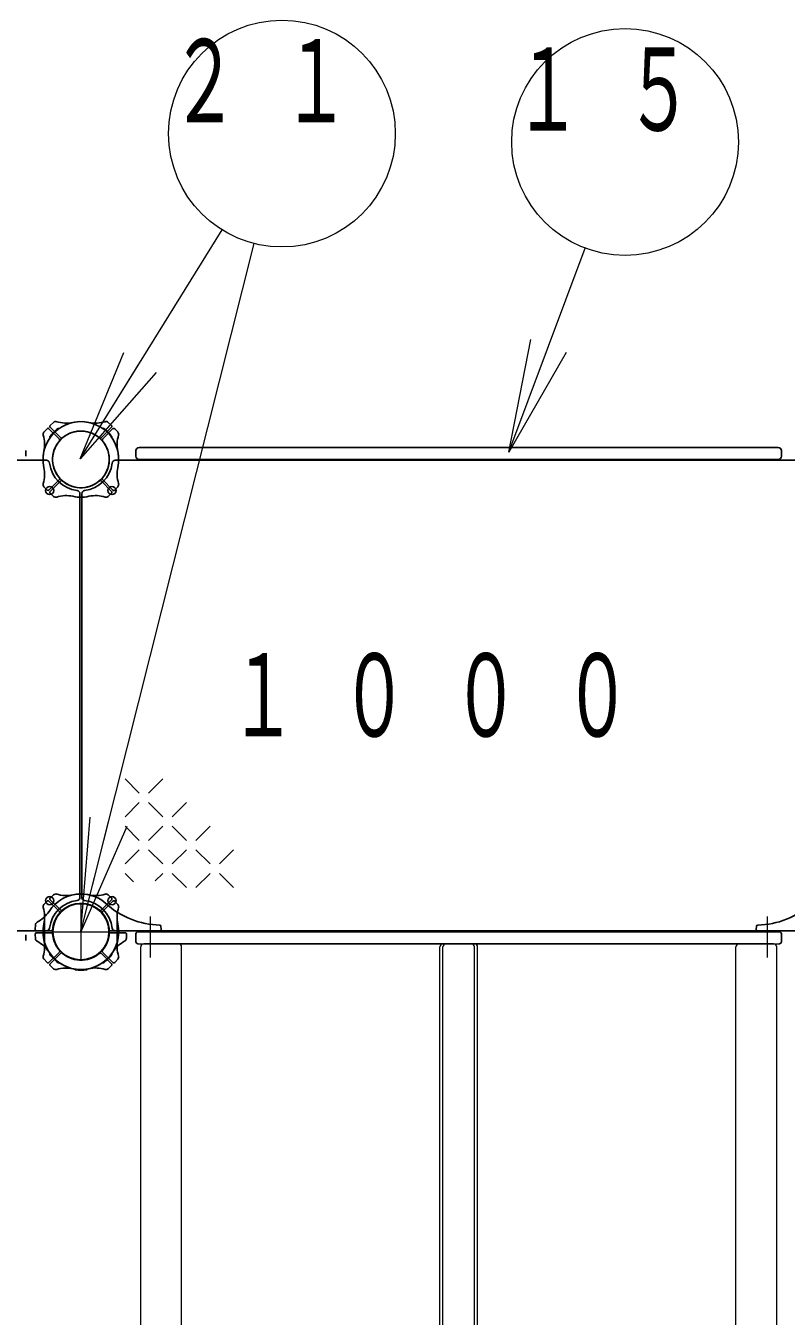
# Model space of a CAD drawing. Units: millimetres on the paper, scale 1:60. Extents: x -385 to 0, y -594 to 267.
# Drawn here: x -219.31 to -199.19, y 104.55 to 138.69 of the extents above; entities that cross this region are included whole.
import ezdxf

# ---------------------------------------------------------------- set-up
doc = ezdxf.new("R2010")
doc.units = ezdxf.units.MM
doc.linetypes.add('USER2', pattern=[6, 3, -1, 1, -1])
doc.layers.add('1_60', color=7, linetype='Continuous', lineweight=25)
doc.styles.add('ＭＳ ゴシック', font='')
doc.styles.get('ＭＳ ゴシック').set_extended_font_data('MS Gothic')

msp = doc.modelspace()

# ---------------------------------------------------------------- linework, layer by layer
at = {"layer": '1_60', "lineweight": 13}
for p, q in [((-217.874, 127.235), (-214.116, 133.288)), ((-217.856, 114.717), (-213.267, 132.928)), ((-206.532, 127.407), (-204.507, 132.806)), ((-206.532, 127.407), (-205.946, 130.392)), ((-206.532, 127.407), (-205.478, 130.216)), ((-217.874, 127.235), (-216.717, 130.047)), ((-217.874, 127.235), (-216.292, 129.784)), ((-205.01, 130.041), (-206.532, 127.407)), ((-215.867, 129.52), (-217.874, 127.235)), ((-217.856, 114.717), (-217.608, 117.748)), ((-217.856, 114.717), (-217.123, 117.626)), ((-216.638, 117.504), (-217.856, 114.717)), ((-216.348, 114.4), (-199.364, 114.4)), ((-216.273, 83.066), (-216.273, 114.317)), ((-215.19, 83.066), (-215.19, 114.317)), ((-208.356, 83.066), (-208.356, 114.317)), ((-208.273, 83.066), (-208.273, 114.317)), ((-207.439, 83.066), (-207.439, 114.317)), ((-207.356, 83.066), (-207.356, 114.317)), ((-200.523, 83.066), (-200.523, 114.317)), ((-199.439, 83.066), (-199.439, 114.317))]:
    msp.add_line(p, q, dxfattribs=at)
at = {"layer": '1_60', "color": 2}
for p, q in [((-218.668, 128.113), (-218.572, 128.202)), ((-218.391, 127.787), (-218.668, 128.065)), ((-218.752, 128.029), (-218.841, 127.933)), ((-218.426, 127.752), (-218.704, 128.029)), ((-217.286, 126.682), (-217.008, 126.405)), ((-217.321, 126.647), (-217.044, 126.369)), ((-216.96, 126.406), (-216.878, 126.494)), ((-217.045, 126.321), (-217.133, 126.239)), ((-217.321, 115.287), (-217.044, 115.565)), ((-217.286, 115.252), (-217.008, 115.529)), ((-217.045, 115.612), (-217.133, 115.695)), ((-216.96, 115.528), (-216.878, 115.44)), ((-219.064, 114.777), (-219.059, 114.898)), ((-219.064, 114.777), (-219.059, 114.898)), ((-218.638, 114.742), (-219.03, 114.742)), ((-218.638, 114.742), (-219.03, 114.742)), ((-217.075, 114.742), (-215.766, 114.742)), ((-217.075, 114.742), (-215.766, 114.742)), ((-215.732, 114.777), (-215.737, 114.864)), ((-215.732, 114.777), (-215.737, 114.864)), ((-199.98, 114.777), (-199.975, 114.864)), ((-199.98, 114.777), (-199.975, 114.864)), ((-198.637, 114.742), (-199.947, 114.742)), ((-198.637, 114.742), (-199.947, 114.742)), ((-219.064, 114.658), (-219.059, 114.527)), ((-219.064, 114.658), (-219.059, 114.527)), ((-218.638, 114.692), (-219.03, 114.692)), ((-218.638, 114.692), (-219.03, 114.692)), ((-217.075, 114.692), (-216.683, 114.692)), ((-217.075, 114.692), (-216.683, 114.692)), ((-216.649, 114.658), (-216.653, 114.536)), ((-216.649, 114.658), (-216.653, 114.536)), ((-218.426, 114.182), (-218.704, 113.904)), ((-218.391, 114.147), (-218.668, 113.869)), ((-218.752, 113.905), (-218.841, 114.001)), ((-218.668, 113.821), (-218.572, 113.732))]:
    msp.add_line(p, q, dxfattribs=at)
at = {"layer": '1_60', "color": 1}
for p, q in [((-217.322, 127.787), (-217.044, 128.065)), ((-217.045, 128.113), (-217.141, 128.202)), ((-218.671, 127.797), (-218.673, 127.799)), ((-218.436, 128.032), (-218.438, 128.034)), ((-217.286, 127.752), (-217.009, 128.03)), ((-216.961, 128.029), (-216.871, 127.933)), ((-216.946, 127.192), (-198.766, 127.192)), ((-218.426, 126.683), (-218.704, 126.405)), ((-218.752, 126.406), (-218.835, 126.495)), ((-218.391, 126.647), (-218.669, 126.37)), ((-218.668, 126.322), (-218.579, 126.239)), ((-217.831, 115.627), (-217.831, 126.307)), ((-218.752, 115.529), (-218.835, 115.44)), ((-218.426, 115.252), (-218.704, 115.529)), ((-218.391, 115.287), (-218.669, 115.565)), ((-218.668, 115.613), (-218.579, 115.695)), ((-216.946, 114.742), (-198.766, 114.742)), ((-218.671, 114.138), (-218.673, 114.136)), ((-217.322, 114.147), (-217.044, 113.869)), ((-217.286, 114.182), (-217.009, 113.905)), ((-218.436, 113.902), (-218.438, 113.9)), ((-217.045, 113.821), (-217.141, 113.732)), ((-216.961, 113.906), (-216.871, 114.001))]:
    msp.add_line(p, q, dxfattribs=at)
at = {"layer": '1_60'}
for p, q in [((-217.277, 128.032), (-217.275, 128.034)), ((-217.041, 127.796), (-217.039, 127.798)), ((-219.314, 127.45), (-219.314, 127.3)), ((-216.398, 127.45), (-216.398, 127.3)), ((-199.398, 127.534), (-216.315, 127.534)), ((-199.314, 127.45), (-199.314, 127.3)), ((-199.398, 127.217), (-216.315, 127.217)), ((-219.314, 114.484), (-219.314, 114.634)), ((-216.398, 114.45), (-216.398, 114.667)), ((-216.348, 114.717), (-199.364, 114.717)), ((-216.19, 114.4), (-199.523, 114.4)), ((-199.314, 114.45), (-199.314, 114.667)), ((-217.041, 114.137), (-217.039, 114.136)), ((-218.023, 113.731), (-218.023, 113.728)), ((-218.023, 113.731), (-218.023, 113.728)), ((-217.69, 113.731), (-217.69, 113.728)), ((-217.69, 113.731), (-217.69, 113.728)), ((-217.277, 113.902), (-217.275, 113.9))]:
    msp.add_line(p, q, dxfattribs=at)
at = {"layer": '1_60', "color": 4}
for p, q in [((-224.106, 127.192), (-218.766, 127.192)), ((-217.881, 120.967), (-217.881, 126.307)), ((-217.881, 120.967), (-217.881, 115.627)), ((-224.106, 114.742), (-218.766, 114.742))]:
    msp.add_line(p, q, dxfattribs=at)
at = {"layer": '1_60', "color": 1, "lineweight": 13}
for p, q in [((-216.313, 118.386), (-216.688, 118.761)), ((-215.688, 118.761), (-216.063, 118.386)), ((-216.313, 118.136), (-216.688, 117.761)), ((-215.688, 117.761), (-216.063, 118.136)), ((-215.063, 118.136), (-215.438, 117.761)), ((-216.313, 117.136), (-216.688, 117.511)), ((-215.688, 117.511), (-216.063, 117.136)), ((-215.063, 117.136), (-215.438, 117.511)), ((-214.438, 117.511), (-214.813, 117.136)), ((-216.313, 116.886), (-216.688, 116.511)), ((-215.688, 116.511), (-216.063, 116.886)), ((-215.063, 116.886), (-215.438, 116.511)), ((-214.438, 116.511), (-214.813, 116.886)), ((-213.813, 116.886), (-214.188, 116.511)), ((-216.465, 116.038), (-216.688, 116.261)), ((-215.688, 116.261), (-215.887, 116.061)), ((-215.063, 115.886), (-215.438, 116.261)), ((-214.438, 116.261), (-214.813, 115.886)), ((-213.813, 115.886), (-214.188, 116.261))]:
    msp.add_line(p, q, dxfattribs=at)
at = {"layer": '1_60', "linetype": 'USER2', "lineweight": 13}
for p, q in [((-217.856, 115.467), (-217.856, 113.967)), ((-217.856, 115.467), (-217.856, 113.967)), ((-216.023, 115.123), (-216.023, 114.038)), ((-216.023, 115.123), (-216.023, 114.038)), ((-199.689, 115.123), (-199.689, 114.038)), ((-199.689, 115.123), (-199.689, 114.038)), ((-218.815, 114.385), (-218.815, 115.049)), ((-218.815, 114.385), (-218.815, 115.049)), ((-216.898, 114.385), (-216.898, 115.049)), ((-216.898, 114.385), (-216.898, 115.049)), ((-218.606, 114.717), (-217.106, 114.717)), ((-218.606, 114.717), (-217.106, 114.717))]:
    msp.add_line(p, q, dxfattribs=at)
at = {"layer": '1_60', "lineweight": 13}
for centre in [(-212.534, 135.837), (-203.454, 135.615)]:
    msp.add_circle(centre, 3, dxfattribs=at)
at = {"layer": '1_60'}
for centre, radius in [((-218.681, 126.392), 0.108), ((-218.681, 115.542), 0.108), ((-217.856, 114.717), 0.743)]:
    msp.add_circle(centre, radius, dxfattribs=at)
at = {"layer": '1_60', "color": 1}
for centre in [(-217.031, 126.392), (-217.031, 115.542)]:
    msp.add_circle(centre, 0.108, dxfattribs=at)
at = {"layer": '1_60', "color": 150}
msp.add_circle((-217.856, 114.717), 0.743, dxfattribs=at)
msp.add_circle((-217.856, 114.717), 0.743, dxfattribs=at)
at = {"layer": '1_60', "color": 2}
for centre, radius, start, end in [((-218.645, 128.088), 0.0333, 133, 225), ((-218.522, 128.134), 0.0833, 72.4588, 133), ((-218.246, 129.009), 0.833, 252.4588, 282.2728), ((-217.856, 127.217), 1, 45, 102.2728), ((-218.774, 127.883), 0.0833, 137, 197.5412), ((-219.648, 127.607), 0.833, 347.7272, 17.5412), ((-218.727, 128.006), 0.0333, 45, 137), ((-217.856, 127.217), 0.75, 139.2707, 225), ((-218.45, 127.728), 0.0333, 319.2707, 45), ((-218.367, 127.811), 0.0333, 225, 310.7293), ((-217.856, 127.217), 0.75, 45, 130.7293), ((-217.856, 127.217), 0.75, 319.2707, 45), ((-217.856, 127.217), 1, 347.7272, 45), ((-217.856, 127.217), 1, 167.7272, 181.4325), ((-217.856, 127.217), 0.75, 225, 310.7293), ((-217.262, 126.706), 0.0333, 139.2707, 225), ((-216.065, 126.827), 0.833, 167.7272, 197.5412), ((-217.345, 126.623), 0.0333, 45, 130.7293), ((-217.067, 126.346), 0.0333, 313, 45), ((-216.985, 126.428), 0.0333, 225, 317), ((-216.939, 126.551), 0.0833, 317, 17.5412), ((-217.856, 127.217), 1, 268.5675, 282.2728), ((-217.466, 125.426), 0.833, 72.4588, 102.2728), ((-217.19, 126.3), 0.0833, 252.4588, 313), ((-217.856, 114.717), 1, 90, 147.2728), ((-217.856, 114.717), 1, 90, 147.2728), ((-217.856, 114.717), 0.75, 90, 175.7293), ((-217.856, 114.717), 0.75, 90, 175.7293), ((-217.856, 114.717), 0.75, 49.2707, 135), ((-217.856, 114.717), 1, 77.7272, 91.4325), ((-217.856, 114.717), 1, 47.7828, 90), ((-217.856, 114.717), 1, 47.7828, 90), ((-217.856, 114.717), 0.75, 4.2707, 90), ((-217.856, 114.717), 0.75, 4.2707, 90), ((-217.466, 116.508), 0.833, 257.7272, 287.5412), ((-217.19, 115.634), 0.0833, 47, 107.5412), ((-215.728, 117.062), 2.167, 227.7828, 268.9158), ((-215.728, 117.062), 2.167, 227.7828, 268.9158), ((-217.067, 115.588), 0.0333, 315, 47), ((-216.985, 115.506), 0.0333, 43, 135), ((-216.939, 115.383), 0.0833, 342.4588, 43), ((-199.984, 117.062), 2.167, 271.0842, 312.2172), ((-199.984, 117.062), 2.167, 271.0842, 312.2172), ((-219.399, 115.708), 0.833, 297.4588, 327.2728), ((-219.399, 115.708), 0.833, 297.4588, 327.2728), ((-217.856, 114.717), 0.75, 135, 220.7293), ((-217.345, 115.31), 0.0333, 229.2707, 315), ((-217.856, 114.717), 0.75, 315, 40.7293), ((-217.262, 115.228), 0.0333, 135, 220.7293), ((-216.065, 115.107), 0.833, 162.4588, 192.2728), ((-219.03, 114.775), 0.0333, 178, 270), ((-219.03, 114.775), 0.0333, 178, 270), ((-218.976, 114.895), 0.0833, 117.4588, 178), ((-218.976, 114.895), 0.0833, 117.4588, 178), ((-218.976, 114.895), 0.0833, 117.4588, 178), ((-218.976, 114.895), 0.0833, 117.4588, 178), ((-217.856, 114.717), 1, 178.5675, 192.2728), ((-218.638, 114.775), 0.0333, 270, 355.7293), ((-218.638, 114.775), 0.0333, 270, 355.7293), ((-217.856, 114.717), 1, 315, 12.2728), ((-217.075, 114.775), 0.0333, 184.2707, 270), ((-217.075, 114.775), 0.0333, 184.2707, 270), ((-215.77, 114.863), 0.0333, 3, 88.9159), ((-215.77, 114.863), 0.0333, 3, 88.9159), ((-215.766, 114.775), 0.0333, 270, 3), ((-215.766, 114.775), 0.0333, 270, 3), ((-199.947, 114.775), 0.0333, 177, 270), ((-199.947, 114.775), 0.0333, 177, 270), ((-199.942, 114.863), 0.0333, 91.0841, 177), ((-199.942, 114.863), 0.0333, 91.0841, 177), ((-219.03, 114.659), 0.0333, 90, 182), ((-219.03, 114.659), 0.0333, 90, 182), ((-218.976, 114.539), 0.0833, 182, 242.5412), ((-218.976, 114.539), 0.0833, 182, 242.5412), ((-219.399, 113.726), 0.833, 32.7272, 62.5412), ((-219.399, 113.726), 0.833, 32.7272, 62.5412), ((-219.648, 114.327), 0.833, 342.4588, 12.2728), ((-218.638, 114.659), 0.0333, 4.2707, 90), ((-218.638, 114.659), 0.0333, 4.2707, 90), ((-217.856, 114.717), 0.75, 184.2707, 270), ((-217.856, 114.717), 0.75, 184.2707, 270), ((-217.856, 114.717), 0.75, 270, 355.7293), ((-217.856, 114.717), 0.75, 270, 355.7293), ((-217.075, 114.659), 0.0333, 90, 175.7293), ((-217.075, 114.659), 0.0333, 90, 175.7293), ((-216.314, 113.726), 0.833, 117.4588, 147.2728), ((-216.314, 113.726), 0.833, 117.4588, 147.2728), ((-216.737, 114.539), 0.0833, 297.4588, 358), ((-216.737, 114.539), 0.0833, 297.4588, 358), ((-216.683, 114.659), 0.0333, 358, 90), ((-216.683, 114.659), 0.0333, 358, 90), ((-218.774, 114.051), 0.0833, 162.4588, 223), ((-217.856, 114.717), 1, 212.7272, 270), ((-217.856, 114.717), 1, 212.7272, 270), ((-218.45, 114.206), 0.0333, 315, 40.7293), ((-218.367, 114.123), 0.0333, 49.2707, 135), ((-217.856, 114.717), 0.75, 229.2707, 315), ((-217.856, 114.717), 1, 270, 327.2728), ((-217.856, 114.717), 1, 270, 327.2728), ((-218.727, 113.928), 0.0333, 223, 315), ((-218.645, 113.846), 0.0333, 135, 227), ((-218.522, 113.799), 0.0833, 227, 287.5412), ((-218.246, 112.925), 0.833, 77.7272, 107.5412), ((-217.856, 114.717), 1, 257.7272, 315)]:
    msp.add_arc(centre, radius, start, end, dxfattribs=at)
at = {"layer": '1_60', "color": 1}
for centre, radius, start, end in [((-217.856, 127.217), 1, 77.7272, 135), ((-217.467, 129.009), 0.833, 257.7272, 287.5412), ((-217.19, 128.135), 0.0833, 47, 107.5412), ((-217.068, 128.089), 0.0333, 315, 47), ((-217.856, 127.217), 1, 135, 192.2728), ((-218.662, 127.81), 0.0167, 143.6269, 225), ((-217.856, 127.217), 1.017, 135, 143.6269), ((-217.856, 127.217), 0.75, 49.2707, 220.7293), ((-217.856, 127.217), 1.017, 126.3731, 135), ((-218.449, 128.023), 0.0167, 45, 126.3731), ((-217.856, 127.217), 0.75, 229.2707, 40.7293), ((-217.345, 127.811), 0.0333, 229.2707, 315), ((-217.263, 127.728), 0.0333, 135, 220.7293), ((-216.985, 128.006), 0.0333, 43, 135), ((-216.065, 127.607), 0.833, 162.4588, 192.2728), ((-216.939, 127.883), 0.0833, 342.4588, 43), ((-217.856, 127.217), 1, 358.5675, 12.2728), ((-217.856, 127.217), 0.833, 276.7872, 353.2128), ((-216.946, 127.109), 0.0833, 90, 173.2128), ((-219.648, 126.828), 0.833, 342.4588, 12.2728), ((-218.45, 126.706), 0.0333, 315, 40.7293), ((-218.774, 126.551), 0.0833, 162.4588, 223), ((-218.728, 126.429), 0.0333, 223, 315), ((-218.645, 126.346), 0.0333, 135, 227), ((-218.367, 126.624), 0.0333, 49.2707, 135), ((-217.748, 126.307), 0.0833, 96.7872, 180), ((-218.522, 126.3), 0.0833, 227, 287.5412), ((-218.246, 125.426), 0.833, 77.7272, 107.5412), ((-217.856, 127.217), 1, 257.7272, 271.4325), ((-218.774, 115.383), 0.0833, 137, 197.5412), ((-218.728, 115.506), 0.0333, 45, 137), ((-218.645, 115.588), 0.0333, 133, 225), ((-218.522, 115.634), 0.0833, 72.4588, 133), ((-218.246, 116.509), 0.833, 252.4588, 282.2728), ((-217.856, 114.717), 0.75, 319.2707, 130.7293), ((-217.856, 114.717), 1, 88.5675, 102.2728), ((-217.748, 115.627), 0.0833, 180, 263.2128), ((-217.856, 114.717), 0.833, 6.7872, 83.2128), ((-219.648, 115.107), 0.833, 347.7272, 17.5412), ((-217.856, 114.717), 0.75, 139.2707, 310.7293), ((-218.45, 115.228), 0.0333, 319.2707, 45), ((-218.367, 115.311), 0.0333, 225, 310.7293), ((-217.856, 114.717), 1, 167.7272, 225), ((-216.946, 114.825), 0.0833, 186.7872, 270), ((-217.856, 114.717), 1, 347.7272, 1.4325), ((-216.065, 114.327), 0.833, 167.7272, 197.5412), ((-218.662, 114.124), 0.0167, 135, 216.3731), ((-217.856, 114.717), 1.017, 216.3731, 225), ((-217.345, 114.123), 0.0333, 45, 130.7293), ((-217.263, 114.206), 0.0333, 139.2707, 225), ((-216.939, 114.051), 0.0833, 317, 17.5412), ((-217.856, 114.717), 1.017, 225, 233.6269), ((-217.856, 114.717), 1, 225, 282.2728), ((-218.449, 113.912), 0.0167, 233.6269, 315), ((-217.467, 112.926), 0.833, 72.4588, 102.2728), ((-217.19, 113.8), 0.0833, 252.4588, 313), ((-217.068, 113.846), 0.0333, 313, 45), ((-216.985, 113.928), 0.0333, 225, 317)]:
    msp.add_arc(centre, radius, start, end, dxfattribs=at)
at = {"layer": '1_60'}
for centre, radius, start, end in [((-217.263, 128.022), 0.0167, 53.6269, 135), ((-217.856, 127.217), 1.017, 45, 53.6269), ((-217.856, 127.217), 1.017, 36.3731, 45), ((-217.051, 127.81), 0.0167, 315, 36.3731), ((-216.315, 127.45), 0.0833, 90, 180), ((-199.398, 127.45), 0.0833, 0, 90), ((-217.856, 127.217), 0.833, 186.7872, 263.2128), ((-216.315, 127.3), 0.0833, 180, 270), ((-199.398, 127.3), 0.0833, 270, 0), ((-217.856, 114.717), 0.833, 96.7872, 173.2128), ((-216.348, 114.667), 0.05, 90, 180), ((-216.348, 114.45), 0.05, 180, 270), ((-199.364, 114.667), 0.05, 0, 90), ((-199.364, 114.45), 0.05, 270, 0), ((-217.856, 114.717), 1.017, 315, 323.6269), ((-217.051, 114.124), 0.0167, 323.6269, 45), ((-218.006, 113.728), 0.0167, 180, 261.3731), ((-218.006, 113.728), 0.0167, 180, 261.3731), ((-217.856, 114.717), 1.017, 261.3731, 270), ((-217.856, 114.717), 1.017, 261.3731, 270), ((-217.856, 114.717), 1.017, 270, 278.6269), ((-217.856, 114.717), 1.017, 270, 278.6269), ((-217.706, 113.728), 0.0167, 278.6269, 0), ((-217.706, 113.728), 0.0167, 278.6269, 0), ((-217.263, 113.912), 0.0167, 225, 306.3731), ((-217.856, 114.717), 1.017, 306.3731, 315)]:
    msp.add_arc(centre, radius, start, end, dxfattribs=at)
at = {"layer": '1_60', "color": 4}
for centre, start, end in [((-218.766, 127.109), 6.7872, 90), ((-217.964, 126.307), 0, 83.2128), ((-217.964, 115.627), 276.7872, 0), ((-218.766, 114.825), 270, 353.2128)]:
    msp.add_arc(centre, 0.0833, start, end, dxfattribs=at)
at = {"layer": '1_60', "lineweight": 13}
for centre, start, end in [((-216.19, 114.317), 90, 180), ((-215.273, 114.317), 0, 90), ((-208.273, 114.317), 90, 180), ((-208.189, 114.317), 90, 180), ((-207.523, 114.317), 0, 90), ((-207.439, 114.317), 0, 90), ((-200.439, 114.317), 90, 180), ((-199.523, 114.317), 0, 90)]:
    msp.add_arc(centre, 0.0833, start, end, dxfattribs=at)

# ---------------------------------------------------------------- texts
at = {"layer": '1_60', "char_height": 2.199, "style": 'ＭＳ ゴシック'}
for s, insert, attachment_point in [('\\T1.64;\\W0.6;２１', (-212.534, 138.337), 2), ('\\T1.64;\\W0.6;１５', (-203.454, 138.115), 2), ('\\T1.64;\\W0.6;１０００', (-213.94, 120.967), 4)]:
    msp.add_mtext(s, dxfattribs=dict(at, insert=insert, attachment_point=attachment_point))

doc.saveas('drawing.dxf')
